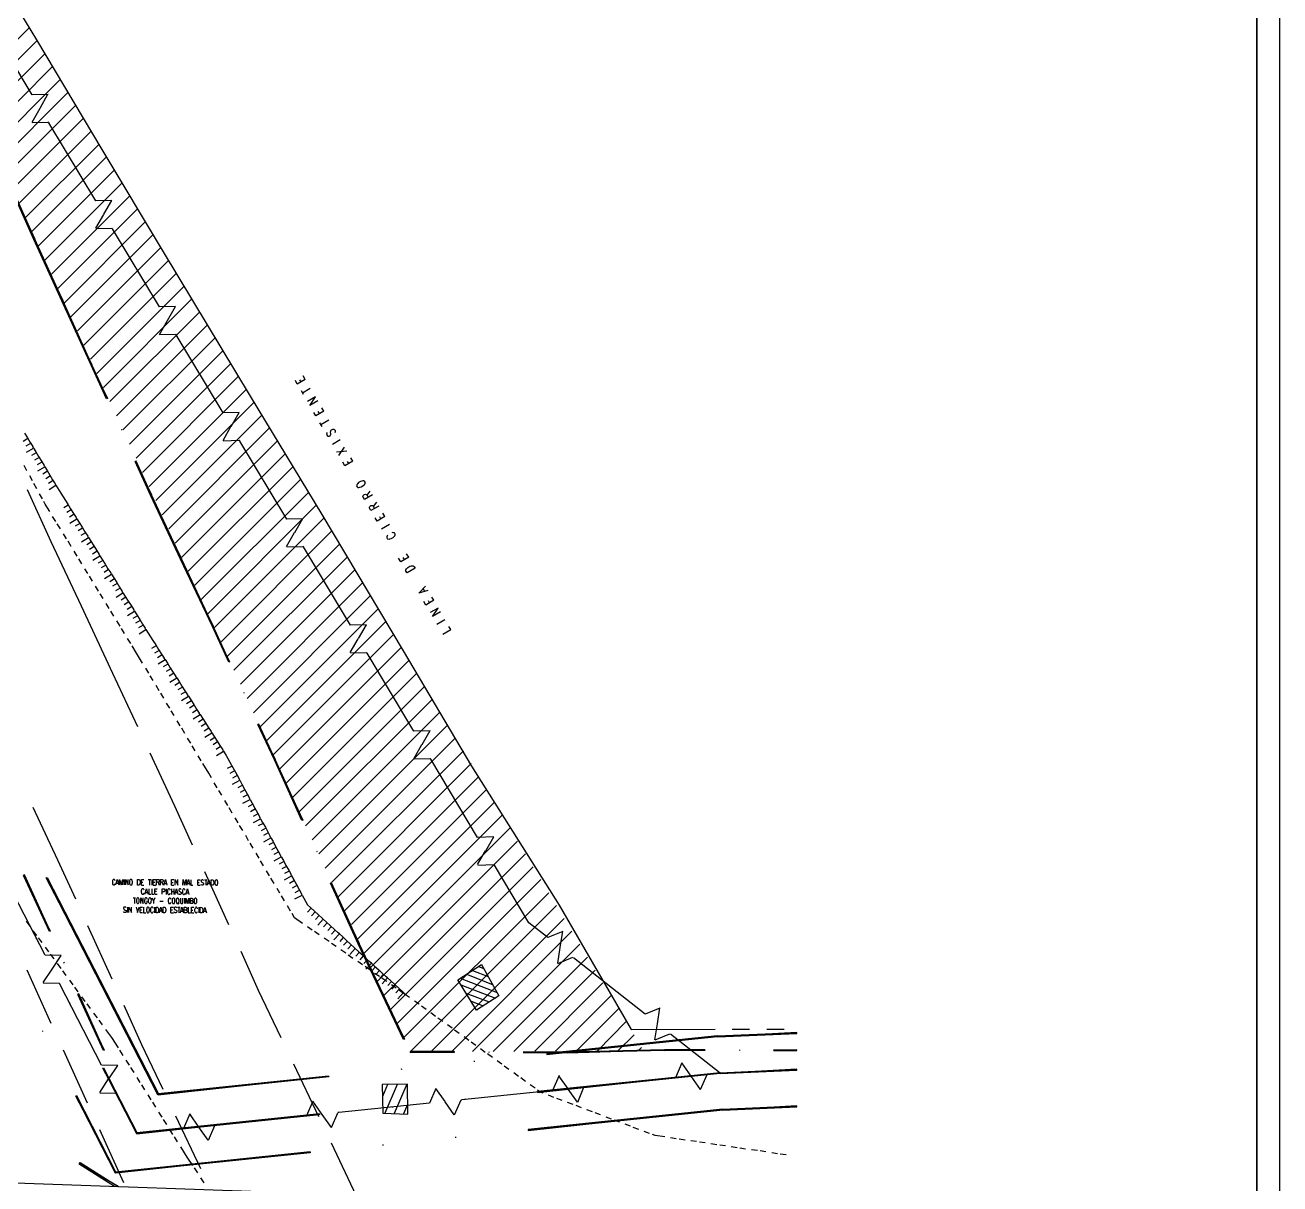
# Model space of a CAD drawing. Header units: metres. Extents: x 1 to 213, y 1 to 147.
# Drawn here: x 140.4 to 208.6, y 35.2 to 98.2 of the extents above; entities that cross this region are included whole.
import ezdxf

# ---------------------------------------------------------------- set-up
doc = ezdxf.new("R2010")
doc.units = ezdxf.units.M
doc.layers.add('00-BASE-ARQUITECTURA', color=8, linetype='Continuous')

msp = doc.modelspace()

# ---------------------------------------------------------------- linework, layer by layer
at = {"layer": '00-BASE-ARQUITECTURA'}
for points in [[(1.266, 146.833), (1.266, 1.238), (208.615, 1.238), (208.615, 146.833)], [(207.366, 145.584), (2.515, 145.584), (2.515, 2.487), (207.366, 2.487)], [(207.366, 145.584), (207.366, 2.487), (2.515, 2.487), (2.515, 145.584)], [(164.969, 44.63), (163.943, 46.281), (165.223, 47.106), (166.176, 45.413)], [(159.826, 40.587), (159.879, 39.031), (161.223, 38.978), (161.202, 40.608)]]:
    msp.add_lwpolyline(points, close=True, dxfattribs=at)
for points in [[(139.823, 99.377), (141.051, 97.356), (144.607, 91.387), (147.93, 85.831), (152.661, 77.989), (156.556, 71.564), (160.979, 64.156), (164.694, 57.88), (169.446, 50.334), (173.362, 43.582), (177.923, 43.593)], [(141.686, 94.382), (140.808, 94.361), (138.257, 98.605)], [(137.241, 94.594), (140.649, 98.002)], [(137.601, 93.821), (141.072, 97.293)], [(137.95, 93.049), (141.496, 96.594)], [(138.31, 92.287), (141.919, 95.896)], [(138.659, 91.514), (142.342, 95.197)], [(139.019, 90.752), (142.755, 94.488)], [(141.252, 93.631), (141.675, 94.393)], [(139.368, 89.979), (143.178, 93.789)], [(140.808, 92.869), (141.242, 93.631)], [(139.728, 89.217), (143.602, 93.091)], [(140.818, 92.858), (141.686, 92.879)], [(141.718, 92.848), (141.697, 92.89)], [(145.147, 88.625), (144.268, 88.604), (141.718, 92.848)], [(140.077, 88.445), (144.025, 92.392)], [(140.437, 87.672), (144.448, 91.683)], [(140.786, 86.91), (144.861, 90.985)], [(141.146, 86.138), (145.284, 90.286)], [(139.442, 89.948), (139.389, 89.927), (140.956, 86.519), (139.442, 89.948)], [(139.389, 89.927), (140.956, 86.519), (140.913, 86.498), (139.389, 89.927)], [(141.496, 85.376), (145.708, 89.588)], [(141.855, 84.603), (146.131, 88.879)], [(142.205, 83.841), (146.554, 88.18)], [(144.702, 87.873), (145.136, 88.625)], [(142.564, 83.069), (146.967, 87.482)], [(144.268, 87.111), (144.702, 87.863)], [(142.914, 82.296), (147.39, 86.783)], [(144.279, 87.101), (145.147, 87.122)], [(145.179, 87.08), (145.157, 87.122)], [(148.608, 82.857), (147.729, 82.836), (145.179, 87.08)], [(140.956, 86.519), (140.913, 86.498), (142.48, 83.185), (140.956, 86.519)], [(140.913, 86.498), (142.48, 83.185), (142.437, 83.164), (140.913, 86.498)], [(143.274, 81.534), (147.814, 86.074)], [(143.623, 80.761), (148.237, 85.376)], [(143.983, 79.999), (148.66, 84.677)], [(144.332, 79.227), (149.084, 83.968)], [(142.48, 83.185), (142.437, 83.164), (144.067, 79.692), (142.48, 83.185)], [(144.692, 78.465), (149.497, 83.27)], [(142.437, 83.164), (144.067, 79.692), (144.025, 79.671), (142.437, 83.164)], [(145.041, 77.692), (149.92, 82.571)], [(147.729, 81.343), (148.163, 82.105), (148.597, 82.867)], [(145.401, 76.92), (150.343, 81.873)], [(145.75, 76.158), (150.767, 81.164)], [(147.74, 81.333), (148.608, 81.354)], [(148.639, 81.322), (148.618, 81.365)], [(151.624, 76.348), (152.058, 77.1), (151.19, 77.078), (148.639, 81.322)], [(146.11, 75.385), (151.19, 80.465)], [(144.067, 79.692), (144.025, 79.671), (144.903, 77.862), (144.067, 79.692)], [(144.025, 79.671), (144.903, 77.862), (144.861, 77.84), (144.025, 79.671)], [(146.459, 74.623), (151.603, 79.767)], [(146.819, 73.85), (152.026, 79.068)], [(155.656, 78.899), (155.222, 78.645), (155.116, 78.835)], [(155.434, 78.761), (155.36, 78.878)], [(155.497, 78.168), (155.931, 78.422)], [(155.656, 78.899), (155.55, 79.089)], [(147.168, 73.088), (152.449, 78.359)], [(155.561, 78.073), (155.444, 78.274)], [(156.333, 77.745), (155.899, 77.491), (156.206, 77.946), (155.783, 77.692)], [(147.528, 72.316), (152.873, 77.66)], [(156.661, 77.174), (156.228, 76.92), (156.122, 77.11)], [(156.439, 77.036), (156.365, 77.152)], [(156.661, 77.174), (156.556, 77.354)], [(147.877, 71.543), (153.296, 76.962)], [(156.566, 76.338), (156.45, 76.539)], [(156.503, 76.443), (156.937, 76.697)], [(140.405, 75.978), (140.554, 75.724)], [(140.554, 75.724), (140.712, 75.47)], [(145.687, 76.158), (145.644, 76.136)], [(148.237, 70.781), (153.709, 76.263)], [(151.19, 75.586), (151.613, 76.338)], [(156.841, 76.02), (156.81, 75.967), (156.82, 75.904), (156.852, 75.851), (156.894, 75.819), (156.958, 75.819), (157, 75.84), (157.032, 75.882), (157.042, 75.904), (157.042, 75.946), (157.032, 76.052), (157.042, 76.094), (157.053, 76.126), (157.085, 76.158), (157.148, 76.2), (157.201, 76.189), (157.254, 76.158), (157.286, 76.105), (157.286, 76.052), (157.265, 75.999)], [(140.585, 75.681), (140.331, 75.523)], [(140.734, 75.427), (140.48, 75.269)], [(140.511, 74.941), (140.892, 75.173), (140.85, 75.247)], [(140.712, 75.47), (140.85, 75.247)], [(140.892, 75.173), (141.009, 74.972)], [(148.586, 70.009), (154.132, 75.554)], [(151.19, 75.565), (152.068, 75.597)], [(152.1, 75.554), (152.079, 75.597)], [(155.518, 71.332), (154.651, 71.31), (152.1, 75.554)], [(157.127, 75.374), (157.561, 75.628)], [(157.36, 74.972), (157.91, 75.025)], [(157.476, 74.771), (157.794, 75.226)], [(141.04, 74.919), (140.786, 74.771)], [(141.199, 74.665), (140.945, 74.517)], [(141.009, 74.972), (141.167, 74.718)], [(141.347, 74.411), (141.093, 74.263)], [(141.167, 74.718), (141.316, 74.464)], [(141.316, 74.464), (141.464, 74.231)], [(146.459, 74.454), (146.417, 74.433), (147.295, 72.623), (146.459, 74.454)], [(146.417, 74.433), (147.295, 72.623), (147.253, 72.602), (146.417, 74.433)], [(148.946, 69.247), (154.555, 74.856)], [(158.238, 74.464), (157.804, 74.21), (157.699, 74.401)], [(158.016, 74.327), (157.942, 74.443)], [(158.238, 74.464), (158.133, 74.644)], [(140.522, 73.935), (140.374, 74.221)], [(140.829, 73.385), (140.681, 73.66)], [(141.125, 73.935), (141.506, 74.157), (141.464, 74.231)], [(141.654, 73.914), (141.4, 73.755)], [(141.506, 74.157), (141.623, 73.956)], [(141.813, 73.66), (141.559, 73.501)], [(141.623, 73.956), (141.781, 73.702)], [(141.781, 73.702), (141.929, 73.448)], [(149.295, 68.474), (154.979, 74.157)], [(141.062, 72.961), (140.903, 73.247)], [(141.961, 73.406), (141.707, 73.247)], [(141.739, 72.919), (142.109, 73.152), (142.067, 73.226)], [(141.929, 73.448), (142.067, 73.226)], [(142.109, 73.152), (142.374, 72.718), (142.755, 72.125)], [(149.655, 67.712), (155.402, 73.459)], [(158.471, 73.057), (158.514, 73.036), (158.566, 73.036), (158.619, 73.046), (158.693, 73.067), (158.789, 73.12), (158.852, 73.173), (158.884, 73.215), (158.905, 73.268), (158.905, 73.311), (158.873, 73.364), (158.842, 73.385), (158.778, 73.385), (158.725, 73.374), (158.662, 73.353), (158.556, 73.3), (158.503, 73.247), (158.471, 73.205), (158.45, 73.152), (158.439, 73.11), (158.471, 73.057)], [(140.543, 72.919), (141.824, 70.093), (143.475, 66.59), (145.189, 62.939), (146.533, 60.05)], [(141.369, 72.411), (141.21, 72.686)], [(147.295, 72.623), (147.253, 72.602)], [(147.295, 72.623), (147.253, 72.602), (148.925, 69.151), (147.295, 72.623)], [(147.253, 72.602), (148.925, 69.151), (148.883, 69.13), (147.253, 72.602)], [(150.005, 66.94), (155.825, 72.75)], [(159.307, 72.633), (158.873, 72.379), (158.799, 72.506), (158.789, 72.559), (158.799, 72.591), (158.831, 72.633), (158.873, 72.655), (158.926, 72.665), (158.958, 72.655), (159, 72.623), (159.074, 72.496)], [(159.022, 72.602), (159.18, 72.834)], [(141.771, 71.723), (141.527, 72.115), (141.443, 72.274)], [(142.776, 72.072), (142.533, 71.914)], [(142.935, 71.818), (142.691, 71.67)], [(142.755, 72.125), (142.903, 71.871)], [(142.903, 71.871), (143.062, 71.617)], [(143.062, 71.617), (143.21, 71.395)], [(150.364, 66.167), (156.238, 72.051)], [(159.657, 72.02), (159.223, 71.776), (159.149, 71.903), (159.138, 71.956), (159.159, 71.988), (159.191, 72.02), (159.223, 72.051), (159.276, 72.051), (159.307, 72.051), (159.35, 72.02), (159.424, 71.893)], [(159.371, 71.998), (159.54, 72.231)], [(159.985, 71.448), (159.879, 71.639)], [(142.099, 71.183), (141.929, 71.448)], [(142.353, 70.781), (142.183, 71.046)], [(143.094, 71.575), (142.84, 71.416)], [(142.871, 71.088), (143.252, 71.321), (143.21, 71.395)], [(143.411, 71.067), (143.157, 70.919)], [(143.252, 71.321), (143.379, 71.12)], [(143.379, 71.12), (143.528, 70.866)], [(150.714, 65.405), (156.661, 71.353)], [(155.085, 70.58), (155.518, 71.342)], [(159.985, 71.448), (159.561, 71.194), (159.445, 71.385)], [(159.762, 71.321), (159.699, 71.427)], [(159.805, 70.781), (160.228, 71.035)], [(142.681, 70.231), (142.512, 70.506)], [(143.559, 70.824), (143.316, 70.665)], [(143.718, 70.57), (143.464, 70.411)], [(143.496, 70.083), (143.877, 70.316), (143.834, 70.39)], [(143.528, 70.866), (143.686, 70.612)], [(143.686, 70.612), (143.834, 70.39)], [(143.877, 70.316), (144.004, 70.115)], [(151.073, 64.632), (157.085, 70.654)], [(154.64, 69.818), (155.074, 70.58)], [(160.133, 70.432), (160.101, 70.4), (160.08, 70.347), (160.08, 70.305), (160.112, 70.242), (160.143, 70.231), (160.207, 70.22), (160.249, 70.231), (160.323, 70.252), (160.429, 70.316), (160.482, 70.369), (160.514, 70.4), (160.535, 70.453), (160.546, 70.496), (160.503, 70.559), (160.471, 70.57), (160.408, 70.58), (160.366, 70.57)], [(142.935, 69.829), (142.766, 70.104)], [(143.263, 69.289), (143.094, 69.564)], [(144.036, 70.072), (143.782, 69.913)], [(144.184, 69.818), (143.94, 69.659)], [(144.004, 70.115), (144.163, 69.861)], [(144.342, 69.564), (144.099, 69.405)], [(144.163, 69.861), (144.311, 69.617)], [(144.311, 69.617), (144.459, 69.384)], [(151.423, 63.87), (157.508, 69.945)], [(154.651, 69.808), (155.529, 69.829)], [(155.561, 69.797), (155.529, 69.839)], [(158.545, 64.823), (158.979, 65.574), (158.111, 65.543), (155.561, 69.797)], [(143.506, 68.887), (143.348, 69.151)], [(144.12, 69.077), (144.501, 69.321), (144.459, 69.384)], [(144.66, 69.067), (144.406, 68.908)], [(144.501, 69.321), (144.628, 69.109)], [(144.628, 69.109), (144.787, 68.866)], [(144.787, 68.866), (144.935, 68.612)], [(148.925, 69.151), (148.883, 69.13), (150.65, 65.49), (148.925, 69.151)], [(148.883, 69.13), (150.65, 65.49), (150.608, 65.468), (148.883, 69.13)], [(151.783, 63.098), (157.931, 69.247)], [(161.276, 69.247), (160.842, 68.993), (160.725, 69.183)], [(161.043, 69.109), (160.979, 69.226)], [(161.276, 69.247), (161.159, 69.427)], [(143.845, 68.347), (143.676, 68.612)], [(144.088, 67.934), (143.93, 68.21)], [(144.819, 68.813), (144.565, 68.654)], [(144.967, 68.569), (144.723, 68.411)], [(144.755, 68.083), (145.126, 68.315), (145.083, 68.389)], [(144.935, 68.612), (145.083, 68.389)], [(145.126, 68.315), (145.253, 68.114)], [(152.132, 62.336), (158.344, 68.548)], [(161.625, 68.643), (161.191, 68.389), (161.128, 68.485), (161.128, 68.548), (161.149, 68.601), (161.181, 68.633), (161.233, 68.686), (161.339, 68.749), (161.413, 68.77), (161.456, 68.77), (161.519, 68.77), (161.562, 68.739), (161.625, 68.643)], [(144.427, 67.395), (144.258, 67.67)], [(145.284, 68.061), (145.03, 67.903)], [(145.443, 67.818), (145.189, 67.659)], [(145.253, 68.114), (145.411, 67.86)], [(145.591, 67.564), (145.348, 67.405)], [(145.411, 67.86), (145.57, 67.606)], [(145.57, 67.606), (145.708, 67.384)], [(152.492, 61.563), (158.768, 67.85)], [(162.324, 67.426), (161.826, 67.289), (162.197, 67.659)], [(162.154, 67.384), (162.07, 67.532)], [(144.671, 66.992), (144.512, 67.257)], [(145.38, 67.077), (145.75, 67.31), (145.708, 67.384)], [(145.909, 67.067), (145.655, 66.908)], [(145.75, 67.31), (145.877, 67.109)], [(145.877, 67.109), (146.036, 66.855)], [(146.036, 66.855), (146.195, 66.611)], [(152.841, 60.791), (159.191, 67.141)], [(162.641, 66.897), (162.207, 66.643), (162.091, 66.834)], [(162.408, 66.76), (162.345, 66.876)], [(162.641, 66.897), (162.525, 67.077)], [(145.009, 66.453), (144.84, 66.717)], [(145.253, 66.04), (145.094, 66.315)], [(146.068, 66.813), (145.814, 66.654)], [(146.226, 66.559), (145.972, 66.4)], [(146.004, 66.072), (146.374, 66.305), (146.332, 66.379)], [(146.195, 66.611), (146.332, 66.379)], [(146.374, 66.305), (146.501, 66.103)], [(153.201, 60.029), (159.614, 66.442)], [(163.001, 66.273), (162.567, 66.019), (162.874, 66.474), (162.451, 66.23)], [(145.591, 65.5), (145.422, 65.775)], [(146.533, 66.061), (146.279, 65.902)], [(146.692, 65.807), (146.438, 65.648)], [(146.501, 66.103), (146.66, 65.86)], [(146.851, 65.553), (146.597, 65.405)], [(146.66, 65.86), (146.819, 65.606)], [(146.819, 65.606), (146.957, 65.384)], [(150.65, 65.49), (150.608, 65.468), (151.539, 63.563), (150.65, 65.49)], [(150.608, 65.468), (151.539, 63.563), (151.497, 63.542), (150.608, 65.468)], [(153.55, 59.256), (160.038, 65.744)], [(162.81, 65.606), (163.244, 65.86)], [(163.128, 65.056), (163.562, 65.31), (163.456, 65.479)], [(145.835, 65.098), (145.676, 65.363)], [(146.173, 64.558), (146.004, 64.823)], [(146.628, 65.077), (146.999, 65.31), (146.957, 65.384)], [(146.999, 65.31), (147.38, 64.706), (147.528, 64.474)], [(153.91, 58.494), (160.45, 65.035)], [(158.101, 64.061), (158.535, 64.812)], [(146.819, 63.489), (146.491, 64.029), (146.258, 64.421)], [(147.56, 64.431), (147.306, 64.273)], [(147.719, 64.177), (147.465, 64.019)], [(147.528, 64.474), (147.687, 64.23)], [(147.687, 64.23), (147.846, 63.976)], [(154.259, 57.721), (160.874, 64.336)], [(147.877, 63.934), (147.623, 63.775)], [(147.655, 63.447), (148.036, 63.68), (147.983, 63.754)], [(147.846, 63.976), (147.983, 63.754)], [(148.195, 63.436), (147.941, 63.278)], [(148.036, 63.68), (148.163, 63.479)], [(148.163, 63.479), (148.322, 63.235)], [(154.619, 56.959), (161.297, 63.638)], [(158.111, 64.04), (158.99, 64.071), (159.022, 64.029)], [(162.44, 59.806), (161.562, 59.785), (159.022, 64.029)], [(147.147, 62.939), (146.988, 63.214)], [(147.39, 62.537), (147.232, 62.801)], [(148.354, 63.182), (148.1, 63.024)], [(148.512, 62.939), (148.258, 62.78)], [(148.301, 62.442), (148.671, 62.685), (148.618, 62.759)], [(148.322, 63.235), (148.481, 62.981)], [(148.481, 62.981), (148.618, 62.759)], [(154.968, 56.187), (161.72, 62.939)], [(147.719, 61.987), (147.56, 62.262)], [(148.83, 62.431), (148.576, 62.272)], [(148.671, 62.685), (148.798, 62.484)], [(148.989, 62.188), (148.735, 62.029)], [(148.798, 62.484), (148.957, 62.23)], [(148.957, 62.23), (149.116, 61.987)], [(155.328, 55.414), (162.144, 62.23)], [(147.962, 61.584), (147.803, 61.849)], [(149.147, 61.934), (148.893, 61.775)], [(148.936, 61.447), (149.306, 61.69), (149.264, 61.764)], [(149.116, 61.987), (149.264, 61.764)], [(149.465, 61.436), (149.211, 61.277)], [(149.306, 61.69), (149.433, 61.489)], [(149.433, 61.489), (149.592, 61.235)], [(152.333, 61.87), (152.291, 61.849)], [(155.677, 54.652), (162.567, 61.531)], [(148.29, 61.034), (148.121, 61.309)], [(148.533, 60.632), (148.375, 60.896)], [(149.624, 61.193), (149.37, 61.034)], [(149.782, 60.939), (149.528, 60.78)], [(149.571, 60.452), (149.941, 60.695), (149.899, 60.769)], [(149.592, 61.235), (149.751, 60.992)], [(149.751, 60.992), (149.899, 60.769)], [(149.941, 60.695), (150.068, 60.494)], [(156.037, 53.88), (162.98, 60.833)], [(148.862, 60.082), (148.692, 60.357)], [(150.1, 60.441), (149.846, 60.283)], [(150.259, 60.198), (150.005, 60.039)], [(150.068, 60.494), (150.227, 60.24)], [(150.227, 60.24), (150.386, 59.997)], [(153.127, 60.166), (153.084, 60.145), (154.026, 58.251), (153.127, 60.166)], [(153.084, 60.145), (154.026, 58.251), (153.984, 58.229), (153.084, 60.145)], [(156.386, 53.118), (163.403, 60.134)], [(149.105, 59.669), (148.946, 59.944)], [(149.433, 59.129), (149.264, 59.404)], [(150.417, 59.944), (150.163, 59.785)], [(150.206, 59.457), (150.576, 59.701), (150.534, 59.764)], [(150.386, 59.997), (150.534, 59.764)], [(150.735, 59.447), (150.481, 59.288)], [(150.576, 59.701), (150.703, 59.499)], [(150.703, 59.499), (150.862, 59.245)], [(156.746, 52.345), (163.826, 59.425)], [(162.006, 59.055), (162.44, 59.817)], [(149.676, 58.716), (149.518, 58.991)], [(150.894, 59.203), (150.65, 59.044)], [(151.052, 58.949), (150.809, 58.79)], [(150.841, 58.462), (151.211, 58.706), (151.169, 58.769)], [(150.862, 59.245), (151.021, 59.002)], [(151.021, 59.002), (151.169, 58.769)], [(151.211, 58.706), (151.359, 58.473), (151.645, 57.944)], [(157.095, 51.583), (164.25, 58.727)], [(161.562, 58.293), (161.995, 59.055)], [(147.211, 58.61), (148.555, 55.732), (149.518, 53.615)], [(150.005, 58.177), (149.835, 58.452)], [(150.555, 57.256), (150.407, 57.499), (150.089, 58.039)], [(154.026, 58.251), (153.984, 58.229)], [(154.026, 58.251), (153.984, 58.229), (155.518, 54.959), (154.026, 58.251)], [(153.984, 58.229), (155.518, 54.959), (155.476, 54.938), (153.984, 58.229)], [(157.455, 50.811), (164.673, 58.028)], [(161.572, 58.282), (162.451, 58.304), (162.472, 58.272)], [(165.467, 53.287), (165.901, 54.049), (165.022, 54.017), (162.472, 58.272)], [(151.677, 57.891), (151.412, 57.753)], [(151.814, 57.637), (151.56, 57.489)], [(151.645, 57.944), (151.793, 57.679)], [(151.952, 57.372), (151.698, 57.235)], [(151.793, 57.679), (151.931, 57.425)], [(151.931, 57.425), (152.058, 57.192)], [(157.804, 50.038), (165.086, 57.33)], [(150.872, 56.705), (150.714, 56.981)], [(151.708, 56.907), (152.1, 57.118), (152.058, 57.192)], [(152.238, 56.854), (151.984, 56.716)], [(152.1, 57.118), (152.216, 56.907)], [(152.375, 56.6), (152.121, 56.451)], [(152.216, 56.907), (152.354, 56.642)], [(152.354, 56.642), (152.492, 56.388)], [(158.164, 49.276), (165.509, 56.621)], [(151.116, 56.303), (150.957, 56.568)], [(151.444, 55.753), (151.285, 56.028)], [(152.523, 56.335), (152.259, 56.197)], [(152.269, 55.869), (152.661, 56.081), (152.619, 56.155)], [(152.492, 56.388), (152.619, 56.155)], [(152.661, 56.081), (152.777, 55.869)], [(158.514, 48.503), (165.932, 55.922)], [(140.861, 55.658), (142.194, 52.8), (143.168, 50.673)], [(151.687, 55.34), (151.529, 55.615)], [(152.799, 55.816), (152.545, 55.679)], [(152.947, 55.562), (152.682, 55.414)], [(152.777, 55.869), (152.915, 55.605)], [(153.084, 55.298), (152.83, 55.16)], [(152.915, 55.605), (153.063, 55.351)], [(153.063, 55.351), (153.19, 55.107)], [(152.015, 54.8), (151.846, 55.076)], [(152.259, 54.388), (152.089, 54.663)], [(152.841, 54.822), (153.222, 55.033), (153.19, 55.107)], [(153.37, 54.779), (153.105, 54.642)], [(153.222, 55.033), (153.338, 54.832)], [(153.338, 54.832), (153.486, 54.568)], [(153.486, 54.568), (153.624, 54.314)], [(158.873, 47.741), (166.356, 55.224)], [(152.576, 53.837), (152.418, 54.113)], [(153.508, 54.515), (153.254, 54.377)], [(153.645, 54.261), (153.391, 54.123)], [(153.402, 53.784), (153.793, 53.996), (153.751, 54.07)], [(153.624, 54.314), (153.751, 54.07)], [(153.793, 53.996), (153.91, 53.795)], [(159.223, 46.969), (166.779, 54.525)], [(152.82, 53.435), (152.661, 53.71)], [(153.931, 53.742), (153.677, 53.605)], [(154.069, 53.478), (153.815, 53.34)], [(153.91, 53.795), (154.047, 53.53)], [(154.217, 53.224), (153.952, 53.086)], [(154.047, 53.53), (154.185, 53.276)], [(154.185, 53.276), (154.312, 53.033)], [(156.302, 53.255), (156.259, 53.234)], [(159.582, 46.207), (167.192, 53.816)], [(165.022, 52.536), (165.456, 53.287)], [(153.148, 52.885), (152.989, 53.16)], [(153.391, 52.472), (153.232, 52.747)], [(153.963, 52.747), (154.354, 52.959), (154.312, 53.033)], [(154.492, 52.705), (154.238, 52.567)], [(154.354, 52.959), (154.471, 52.758)], [(154.471, 52.758), (154.608, 52.493)], [(159.932, 45.434), (167.615, 53.118)], [(165.033, 52.514), (165.901, 52.546)], [(165.932, 52.504), (165.911, 52.546)], [(169.51, 48.048), (169.647, 48.906), (168.843, 48.577), (167.806, 49.382), (165.932, 52.504)], [(141.411, 46.133), (141.898, 46.863), (142.385, 47.593), (141.517, 47.625), (139.241, 52.028)], [(140.405, 51.975), (140.353, 51.954), (141.792, 48.916), (140.405, 51.975)], [(140.353, 51.954), (141.792, 48.916), (141.75, 48.895), (140.353, 51.954)], [(147.676, 40.079), (141.58, 51.816), (141.623, 51.837), (147.676, 40.079)], [(150.174, 52.165), (151.486, 49.276)], [(153.719, 51.932), (153.55, 52.208)], [(154.64, 52.44), (154.375, 52.303)], [(154.778, 52.186), (154.524, 52.049)], [(154.534, 51.71), (154.915, 51.922), (154.883, 51.996)], [(154.608, 52.493), (154.756, 52.239)], [(154.756, 52.239), (154.883, 51.996)], [(154.915, 51.922), (155.032, 51.71)], [(160.292, 44.662), (168.039, 52.419)], [(147.634, 40.047), (147.676, 40.079), (141.58, 51.816), (147.634, 40.047)], [(145.327, 51.657), (145.316, 51.689), (145.295, 51.721), (145.274, 51.731), (145.231, 51.731), (145.21, 51.721), (145.2, 51.689), (145.189, 51.668), (145.179, 51.615), (145.179, 51.551), (145.189, 51.509), (145.189, 51.477), (145.21, 51.446), (145.231, 51.435), (145.274, 51.435), (145.295, 51.446), (145.316, 51.477), (145.327, 51.509)], [(145.358, 51.435), (145.443, 51.731), (145.528, 51.435)], [(145.39, 51.53), (145.496, 51.53)], [(145.57, 51.435), (145.57, 51.731), (145.655, 51.435), (145.739, 51.731), (145.729, 51.435)], [(145.814, 51.731), (145.814, 51.435)], [(145.898, 51.435), (145.898, 51.731), (146.036, 51.435), (146.036, 51.731)], [(146.163, 51.731), (146.142, 51.721), (146.12, 51.689), (146.11, 51.657), (146.099, 51.615), (146.099, 51.541), (146.11, 51.498), (146.12, 51.477), (146.142, 51.446), (146.163, 51.435), (146.205, 51.435), (146.226, 51.446), (146.247, 51.477), (146.258, 51.498), (146.269, 51.541), (146.269, 51.615), (146.258, 51.657), (146.247, 51.689), (146.226, 51.71), (146.205, 51.731), (146.163, 51.731)], [(146.544, 51.424), (146.544, 51.731), (146.618, 51.731), (146.65, 51.71), (146.66, 51.689), (146.671, 51.657), (146.681, 51.615), (146.681, 51.541), (146.671, 51.498), (146.66, 51.467), (146.639, 51.446), (146.618, 51.424), (146.544, 51.424)], [(146.893, 51.16), (146.882, 51.181), (146.872, 51.213), (146.851, 51.223), (146.808, 51.223), (146.787, 51.213), (146.766, 51.181), (146.755, 51.16), (146.745, 51.117), (146.745, 51.043), (146.755, 51.001), (146.766, 50.969), (146.787, 50.938), (146.808, 50.927), (146.851, 50.927), (146.861, 50.938), (146.882, 50.969), (146.893, 51.001)], [(146.755, 51.424), (146.755, 51.731), (146.882, 51.731)], [(146.755, 51.583), (146.83, 51.583)], [(146.755, 51.424), (146.882, 51.424)], [(146.935, 50.927), (147.02, 51.223), (147.094, 50.927)], [(147.126, 51.721), (147.263, 51.721)], [(147.147, 51.223), (147.147, 50.927), (147.263, 50.927)], [(147.2, 51.721), (147.189, 51.424)], [(147.316, 51.721), (147.316, 51.424)], [(147.316, 51.223), (147.316, 50.927), (147.433, 50.927)], [(147.39, 51.424), (147.39, 51.721), (147.528, 51.721)], [(147.39, 51.583), (147.475, 51.583)], [(147.39, 51.424), (147.528, 51.424)], [(147.486, 50.927), (147.486, 51.223), (147.613, 51.223)], [(147.581, 51.424), (147.581, 51.721), (147.676, 51.721), (147.708, 51.71), (147.719, 51.7), (147.729, 51.668), (147.729, 51.636), (147.719, 51.604), (147.708, 51.594), (147.676, 51.583), (147.581, 51.583)], [(147.655, 51.583), (147.719, 51.424)], [(147.793, 51.424), (147.793, 51.721), (147.888, 51.721), (147.92, 51.71), (147.93, 51.689), (147.93, 51.668), (147.93, 51.636), (147.92, 51.604), (147.92, 51.594), (147.888, 51.583), (147.793, 51.583)], [(147.867, 51.583), (147.93, 51.424)], [(147.888, 50.927), (147.888, 51.223), (147.983, 51.223), (148.004, 51.202), (148.015, 51.192), (148.025, 51.16), (148.025, 51.117), (148.015, 51.096), (148.004, 51.075), (147.973, 51.065), (147.888, 51.065)], [(147.973, 51.424), (148.057, 51.721), (148.131, 51.424)], [(148.004, 51.52), (148.1, 51.52)], [(148.1, 51.223), (148.1, 50.916)], [(148.322, 51.149), (148.311, 51.181), (148.29, 51.202), (148.269, 51.223), (148.227, 51.223), (148.205, 51.202), (148.184, 51.181), (148.174, 51.149), (148.163, 51.107), (148.163, 51.033), (148.174, 50.99), (148.184, 50.959), (148.205, 50.938), (148.227, 50.916), (148.269, 50.916), (148.29, 50.938), (148.311, 50.959), (148.322, 50.99)], [(148.385, 51.223), (148.385, 50.916)], [(148.396, 51.424), (148.396, 51.721), (148.523, 51.721)], [(148.396, 51.573), (148.47, 51.573)], [(148.396, 51.424), (148.523, 51.424)], [(148.523, 51.223), (148.523, 50.916)], [(148.576, 50.916), (148.66, 51.223), (148.735, 50.916)], [(148.586, 51.414), (148.586, 51.721), (148.724, 51.414), (148.724, 51.721)], [(148.914, 51.17), (148.893, 51.202), (148.872, 51.213), (148.83, 51.213), (148.798, 51.202), (148.777, 51.17), (148.777, 51.149), (148.787, 51.117), (148.798, 51.107), (148.819, 51.086), (148.872, 51.065), (148.893, 51.043), (148.904, 51.033), (148.914, 51.001), (148.914, 50.959), (148.893, 50.927), (148.862, 50.916), (148.83, 50.916), (148.798, 50.938), (148.777, 50.959)], [(149.126, 51.149), (149.116, 51.17), (149.094, 51.202), (149.073, 51.213), (149.041, 51.213), (149.02, 51.202), (148.999, 51.17), (148.989, 51.149), (148.978, 51.107), (148.978, 51.033), (148.989, 50.99), (148.999, 50.959), (149.02, 50.927), (149.041, 50.916), (149.073, 50.916), (149.094, 50.927), (149.116, 50.959), (149.126, 50.99)], [(149.01, 51.414), (149.02, 51.721), (149.094, 51.414), (149.179, 51.721), (149.179, 51.414)], [(149.168, 50.916), (149.253, 51.213), (149.327, 50.916)], [(149.221, 51.414), (149.306, 51.721), (149.38, 51.414)], [(149.253, 51.52), (149.359, 51.52)], [(149.433, 51.71), (149.433, 51.414), (149.549, 51.414)], [(149.814, 51.414), (149.814, 51.71), (149.941, 51.71)], [(149.814, 51.573), (149.899, 51.573)], [(149.814, 51.414), (149.941, 51.414)], [(150.132, 51.668), (150.11, 51.7), (150.089, 51.71), (150.047, 51.71), (150.015, 51.7), (149.994, 51.668), (149.994, 51.636), (150.005, 51.615), (150.015, 51.594), (150.036, 51.583), (150.1, 51.551), (150.11, 51.541), (150.121, 51.53), (150.132, 51.498), (150.132, 51.456), (150.11, 51.424), (150.089, 51.414), (150.047, 51.414), (150.015, 51.424), (149.994, 51.456)], [(150.174, 51.71), (150.311, 51.71)], [(150.248, 51.71), (150.248, 51.414)], [(150.333, 51.414), (150.417, 51.71), (150.491, 51.414)], [(150.364, 51.509), (150.46, 51.509)], [(150.544, 51.414), (150.544, 51.71), (150.618, 51.71), (150.65, 51.7), (150.661, 51.668), (150.671, 51.636), (150.682, 51.594), (150.682, 51.52), (150.671, 51.477), (150.661, 51.456), (150.64, 51.424), (150.618, 51.414), (150.544, 51.414)], [(150.809, 51.71), (150.788, 51.7), (150.767, 51.668), (150.756, 51.636), (150.745, 51.594), (150.745, 51.52), (150.756, 51.477), (150.767, 51.456), (150.788, 51.424), (150.809, 51.414), (150.841, 51.414), (150.862, 51.424), (150.883, 51.456), (150.894, 51.477), (150.904, 51.52), (150.904, 51.594), (150.894, 51.636), (150.883, 51.668), (150.862, 51.7), (150.841, 51.71), (150.809, 51.71)], [(153.963, 51.52), (153.793, 51.795)], [(154.28, 50.98), (154.121, 51.244)], [(155.063, 51.668), (154.799, 51.52)], [(155.201, 51.403), (154.947, 51.266)], [(155.032, 51.71), (155.18, 51.456)], [(155.339, 51.149), (155.085, 51.001)], [(155.18, 51.456), (155.317, 51.192)], [(155.317, 51.192), (155.444, 50.959)], [(157.074, 51.551), (157.032, 51.53), (158.577, 48.26), (157.074, 51.551)], [(157.032, 51.53), (158.577, 48.26), (158.524, 48.239), (157.032, 51.53)], [(160.641, 43.9), (168.462, 51.721)], [(146.3, 50.726), (146.438, 50.726)], [(146.374, 50.726), (146.374, 50.43)], [(146.544, 50.726), (146.523, 50.715), (146.501, 50.684), (146.491, 50.652), (146.48, 50.609), (146.48, 50.546), (146.491, 50.504), (146.501, 50.472), (146.523, 50.44), (146.544, 50.43), (146.576, 50.43), (146.597, 50.44), (146.618, 50.472), (146.628, 50.504), (146.639, 50.546), (146.639, 50.609), (146.628, 50.652), (146.618, 50.684), (146.597, 50.715), (146.576, 50.726), (146.544, 50.726)], [(146.713, 50.43), (146.713, 50.726), (146.851, 50.43), (146.851, 50.726)], [(147.073, 50.652), (147.062, 50.684), (147.041, 50.715), (147.02, 50.726), (146.978, 50.726), (146.957, 50.715), (146.935, 50.684), (146.935, 50.652), (146.925, 50.609), (146.925, 50.546), (146.925, 50.493), (146.935, 50.472), (146.957, 50.44), (146.978, 50.43), (147.02, 50.43), (147.041, 50.44), (147.062, 50.472), (147.073, 50.493), (147.073, 50.535), (147.02, 50.535)], [(146.967, 51.022), (147.062, 51.022)], [(147.189, 50.726), (147.168, 50.715), (147.147, 50.684), (147.136, 50.652), (147.126, 50.609), (147.126, 50.535), (147.136, 50.493), (147.147, 50.472), (147.168, 50.44), (147.189, 50.43), (147.232, 50.43), (147.253, 50.44), (147.274, 50.472), (147.285, 50.493), (147.285, 50.535), (147.295, 50.609), (147.285, 50.652), (147.274, 50.684), (147.253, 50.715), (147.232, 50.726), (147.189, 50.726)], [(147.327, 50.726), (147.412, 50.578), (147.412, 50.43)], [(147.486, 50.726), (147.412, 50.578)], [(147.486, 51.086), (147.57, 51.086)], [(147.486, 50.927), (147.613, 50.927)], [(147.75, 50.557), (147.93, 50.546)], [(148.364, 50.652), (148.354, 50.673), (148.332, 50.705), (148.311, 50.715), (148.269, 50.715), (148.248, 50.705), (148.227, 50.673), (148.216, 50.652), (148.205, 50.609), (148.205, 50.535), (148.216, 50.493), (148.227, 50.461), (148.248, 50.43), (148.269, 50.419), (148.311, 50.419), (148.332, 50.43), (148.354, 50.461), (148.364, 50.493)], [(148.385, 51.075), (148.523, 51.075)], [(148.481, 50.715), (148.459, 50.705), (148.438, 50.673), (148.428, 50.652), (148.417, 50.609), (148.417, 50.535), (148.428, 50.493), (148.438, 50.461), (148.459, 50.43), (148.481, 50.419), (148.523, 50.419), (148.544, 50.43), (148.555, 50.461), (148.565, 50.493), (148.576, 50.535), (148.576, 50.609), (148.565, 50.652), (148.565, 50.673), (148.544, 50.705), (148.523, 50.715), (148.481, 50.715)], [(148.608, 51.022), (148.703, 51.022)], [(148.703, 50.715), (148.682, 50.705), (148.66, 50.673), (148.65, 50.652), (148.639, 50.609), (148.639, 50.535), (148.65, 50.493), (148.66, 50.461), (148.682, 50.43), (148.703, 50.419), (148.735, 50.419), (148.756, 50.43), (148.777, 50.461), (148.787, 50.493), (148.798, 50.535), (148.798, 50.599), (148.787, 50.652), (148.777, 50.673), (148.756, 50.705), (148.745, 50.715), (148.703, 50.715)], [(148.735, 50.472), (148.787, 50.387)], [(148.872, 50.715), (148.872, 50.504), (148.883, 50.461), (148.904, 50.43), (148.925, 50.419), (148.946, 50.419), (148.978, 50.43), (148.999, 50.461), (149.01, 50.504), (149.01, 50.715)], [(149.094, 50.715), (149.094, 50.419)], [(149.168, 50.419), (149.168, 50.715), (149.253, 50.419), (149.327, 50.715), (149.327, 50.419)], [(149.2, 51.012), (149.295, 51.012)], [(149.497, 50.567), (149.528, 50.557), (149.539, 50.546), (149.549, 50.514), (149.549, 50.472), (149.539, 50.44), (149.528, 50.43), (149.497, 50.419), (149.412, 50.419), (149.412, 50.715), (149.497, 50.715), (149.528, 50.705), (149.539, 50.684), (149.549, 50.662), (149.549, 50.631), (149.539, 50.599), (149.528, 50.588), (149.497, 50.567), (149.412, 50.578)], [(149.666, 50.715), (149.655, 50.705), (149.634, 50.673), (149.624, 50.641), (149.613, 50.599), (149.613, 50.525), (149.624, 50.482), (149.634, 50.461), (149.645, 50.43), (149.666, 50.419), (149.708, 50.419), (149.729, 50.43), (149.751, 50.461), (149.761, 50.482), (149.772, 50.525), (149.772, 50.599), (149.761, 50.641), (149.751, 50.673), (149.729, 50.705), (149.708, 50.715), (149.666, 50.715)], [(154.524, 50.567), (154.365, 50.842)], [(155.095, 50.673), (155.487, 50.885), (155.444, 50.959)], [(155.487, 50.885), (155.772, 50.355), (155.942, 50.207)], [(161.001, 43.127), (168.885, 51.012)], [(145.919, 50.186), (145.898, 50.218), (145.866, 50.228), (145.824, 50.228), (145.803, 50.218), (145.782, 50.186), (145.782, 50.165), (145.792, 50.133), (145.803, 50.112), (145.814, 50.101), (145.877, 50.07), (145.898, 50.059), (145.909, 50.049), (145.919, 50.017), (145.919, 49.974), (145.898, 49.943), (145.866, 49.932), (145.824, 49.932), (145.792, 49.943), (145.782, 49.974)], [(145.993, 50.228), (145.983, 49.932)], [(146.068, 49.932), (146.068, 50.228), (146.205, 49.932), (146.205, 50.228)], [(146.47, 50.228), (146.544, 49.932), (146.628, 50.228)], [(146.681, 49.932), (146.681, 50.228), (146.808, 50.228)], [(146.681, 50.08), (146.755, 50.08)], [(146.681, 49.932), (146.808, 49.932)], [(146.872, 50.228), (146.872, 49.922), (146.988, 49.922)], [(147.084, 50.228), (147.073, 50.207), (147.052, 50.186), (147.041, 50.154), (147.031, 50.112), (147.031, 50.038), (147.041, 49.996), (147.052, 49.964), (147.062, 49.943), (147.084, 49.922), (147.126, 49.922), (147.147, 49.943), (147.168, 49.964), (147.179, 49.996), (147.189, 50.038), (147.189, 50.112), (147.179, 50.154), (147.168, 50.186), (147.147, 50.207), (147.126, 50.228), (147.084, 50.228)], [(147.401, 50.154), (147.39, 50.186), (147.369, 50.207), (147.348, 50.228), (147.306, 50.228), (147.285, 50.207), (147.263, 50.186), (147.253, 50.154), (147.253, 50.112), (147.242, 50.038), (147.253, 49.996), (147.263, 49.964), (147.285, 49.943), (147.306, 49.922), (147.348, 49.922), (147.369, 49.943), (147.39, 49.964), (147.401, 49.996)], [(147.465, 50.228), (147.465, 49.922)], [(147.549, 49.922), (147.549, 50.228), (147.623, 50.228), (147.644, 50.207), (147.666, 50.176), (147.676, 50.154), (147.687, 50.112), (147.687, 50.038), (147.676, 49.996), (147.666, 49.964), (147.644, 49.943), (147.613, 49.922), (147.549, 49.922)], [(147.729, 49.922), (147.803, 50.218), (147.888, 49.922)], [(147.761, 50.027), (147.856, 50.027)], [(147.941, 49.922), (147.941, 50.218), (148.004, 50.218), (148.036, 50.207), (148.057, 50.176), (148.068, 50.154), (148.078, 50.112), (148.078, 50.038), (148.068, 49.996), (148.057, 49.964), (148.036, 49.932), (148.004, 49.922), (147.941, 49.922)], [(148.354, 49.922), (148.354, 50.218), (148.491, 50.218)], [(148.354, 50.08), (148.438, 50.08)], [(148.354, 49.922), (148.491, 49.922)], [(148.682, 50.176), (148.66, 50.207), (148.629, 50.218), (148.586, 50.218), (148.555, 50.207), (148.533, 50.176), (148.533, 50.144), (148.544, 50.123), (148.555, 50.101), (148.576, 50.091), (148.639, 50.059), (148.66, 50.049), (148.671, 50.038), (148.682, 50.006), (148.682, 49.964), (148.66, 49.932), (148.629, 49.922), (148.586, 49.922), (148.555, 49.932), (148.533, 49.964)], [(148.713, 50.218), (148.862, 50.218)], [(148.787, 50.218), (148.787, 49.922)], [(148.872, 49.922), (148.957, 50.218), (149.041, 49.922)], [(148.904, 50.017), (149.01, 50.017)], [(149.179, 50.07), (149.211, 50.059), (149.221, 50.049), (149.232, 50.017), (149.232, 49.974), (149.221, 49.943), (149.211, 49.932), (149.179, 49.922), (149.084, 49.922), (149.084, 50.218), (149.179, 50.218), (149.211, 50.197), (149.221, 50.186), (149.232, 50.154), (149.232, 50.133), (149.221, 50.101), (149.211, 50.091), (149.179, 50.07), (149.084, 50.07)], [(149.295, 50.218), (149.295, 49.911), (149.422, 49.911)], [(149.465, 49.911), (149.465, 50.218), (149.602, 50.218)], [(149.465, 50.07), (149.549, 50.07)], [(149.465, 49.911), (149.602, 49.911)], [(149.803, 50.144), (149.793, 50.176), (149.772, 50.197), (149.751, 50.218), (149.708, 50.218), (149.687, 50.197), (149.666, 50.176), (149.655, 50.144), (149.645, 50.101), (149.645, 50.027), (149.655, 49.985), (149.666, 49.953), (149.687, 49.932), (149.708, 49.911), (149.751, 49.911), (149.772, 49.932), (149.782, 49.953), (149.793, 49.985)], [(149.867, 50.218), (149.867, 49.911)], [(149.952, 49.911), (149.952, 50.218), (150.015, 50.207), (150.047, 50.197), (150.068, 50.165), (150.079, 50.144), (150.089, 50.101), (150.089, 50.027), (150.079, 49.985), (150.068, 49.953), (150.047, 49.922), (150.015, 49.911), (149.952, 49.911)], [(150.132, 49.911), (150.206, 50.207), (150.29, 49.911)], [(150.153, 50.017), (150.259, 50.006)], [(154.852, 50.017), (154.693, 50.292)], [(155.508, 49.339), (155.074, 49.646), (154.936, 49.879)], [(155.984, 50.165), (155.783, 49.953)], [(155.942, 50.207), (156.153, 50.006)], [(156.196, 49.974), (155.995, 49.752)], [(156.153, 50.006), (156.376, 49.805)], [(156.376, 49.805), (156.577, 49.625)], [(161.35, 42.365), (169.309, 50.313)], [(140.49, 49.456), (140.681, 49.202)], [(143.824, 49.223), (145.136, 46.334)], [(156.026, 48.98), (155.772, 49.16)], [(156.418, 49.773), (156.217, 49.551)], [(156.333, 49.244), (156.63, 49.572), (156.577, 49.625)], [(156.63, 49.572), (156.81, 49.414)], [(156.852, 49.371), (156.651, 49.149)], [(156.81, 49.414), (157.032, 49.212)], [(157.074, 49.17), (156.873, 48.958)], [(157.032, 49.212), (157.244, 49.011)], [(162.472, 42.365), (169.721, 49.615)], [(132.457, 48.577), (138.257, 35.867), (138.363, 35.687), (138.49, 35.539), (138.638, 35.422), (138.818, 35.338), (139.008, 35.274), (139.199, 35.253), (139.389, 35.274), (155.783, 34.692)], [(140.861, 48.948), (141.051, 48.694)], [(141.019, 48.535), (141.062, 48.556)], [(141.146, 48.567), (141.337, 48.302)], [(156.418, 48.715), (156.164, 48.895)], [(156.947, 48.355), (156.683, 48.535)], [(157.286, 48.969), (157.085, 48.757)], [(157.212, 48.45), (157.508, 48.779), (157.445, 48.831)], [(157.244, 49.011), (157.445, 48.831)], [(157.508, 48.779), (157.688, 48.609)], [(157.72, 48.577), (157.529, 48.355)], [(157.688, 48.609), (157.9, 48.419)], [(157.9, 48.419), (158.122, 48.218)], [(163.604, 42.365), (170.145, 48.916)], [(141.527, 48.048), (141.707, 47.794)], [(152.153, 47.837), (153.105, 45.72), (154.333, 43.148)], [(157.339, 48.08), (157.074, 48.26)], [(157.857, 47.72), (157.593, 47.9)], [(157.942, 48.376), (157.741, 48.154)], [(158.164, 48.175), (157.963, 47.953)], [(158.08, 47.646), (158.376, 47.974), (158.312, 48.038)], [(158.122, 48.218), (158.312, 48.038)], [(158.376, 47.974), (158.556, 47.815)], [(158.598, 47.773), (158.397, 47.561)], [(158.577, 48.26), (158.524, 48.239)], [(158.577, 48.26), (158.524, 48.239), (161.054, 43.053), (158.577, 48.26)], [(158.524, 48.239), (161.054, 43.053), (161.001, 43.032), (158.524, 48.239)], [(158.556, 47.815), (158.778, 47.614)], [(164.737, 42.376), (170.568, 48.207)], [(169.372, 47.18), (169.499, 48.038)], [(141.802, 47.667), (141.993, 47.413)], [(142.183, 47.159), (142.374, 46.895)], [(142.564, 47.212), (142.522, 47.191)], [(158.249, 47.445), (157.984, 47.625)], [(158.768, 47.085), (158.514, 47.265)], [(158.81, 47.583), (158.619, 47.36)], [(158.778, 47.614), (158.99, 47.413)], [(159.032, 47.382), (158.831, 47.159)], [(158.947, 46.852), (159.254, 47.18), (159.191, 47.233)], [(158.99, 47.413), (159.191, 47.233)], [(159.254, 47.18), (159.424, 47.022)], [(165.858, 42.386), (170.991, 47.509)], [(169.383, 47.17), (170.187, 47.509)], [(174.928, 44.746), (174.124, 44.418), (170.229, 47.477)], [(140.522, 46.821), (141.834, 43.931)], [(142.459, 46.768), (142.649, 46.514)], [(159.159, 46.821), (158.905, 47.001)], [(159.466, 46.979), (159.265, 46.768)], [(159.424, 47.022), (159.646, 46.821)], [(159.688, 46.45), (159.424, 46.63)], [(159.688, 46.778), (159.487, 46.567)], [(159.646, 46.821), (159.858, 46.62)], [(159.9, 46.577), (159.709, 46.366)], [(160.08, 46.186), (159.815, 46.366)], [(159.826, 46.059), (160.122, 46.387), (160.059, 46.44)], [(159.858, 46.62), (160.059, 46.44)], [(160.122, 46.387), (160.302, 46.217)], [(164.07, 46.366), (166.081, 45.593)], [(164.408, 46.577), (165.837, 46.027)], [(164.737, 46.789), (165.594, 46.461)], [(165.065, 47.001), (165.35, 46.895)], [(166.991, 42.386), (171.415, 46.81)], [(141.421, 46.122), (142.289, 46.09)], [(142.321, 46.048), (142.3, 46.09)], [(145.464, 41.614), (144.586, 41.645), (142.321, 46.048)], [(142.84, 46.26), (143.03, 46.006)], [(143.125, 45.879), (143.305, 45.625)], [(160.344, 46.186), (160.143, 45.963)], [(160.302, 46.217), (160.514, 46.027)], [(160.598, 45.826), (160.334, 46.006)], [(160.556, 45.985), (160.355, 45.762)], [(160.514, 46.027), (160.736, 45.826)], [(160.778, 45.783), (160.577, 45.572)], [(161.318, 45.318), (161.159, 45.434), (160.725, 45.731)], [(160.736, 45.826), (160.937, 45.646)], [(164.112, 46.006), (165.985, 45.286)], [(168.123, 42.397), (171.827, 46.112)], [(142.84, 45), (142.882, 45.021)], [(143.348, 45.508), (143.295, 45.487), (144.734, 42.46), (143.348, 45.508)], [(143.295, 45.487), (144.734, 42.46), (144.692, 42.439), (143.295, 45.487)], [(143.496, 45.36), (143.686, 45.106)], [(160.694, 45.254), (160.99, 45.582), (160.937, 45.646)], [(160.99, 45.582), (161.159, 45.434)], [(161.837, 44.947), (161.583, 45.127)], [(164.387, 45.561), (165.657, 45.074)], [(164.662, 45.117), (165.319, 44.863)], [(169.245, 42.397), (172.251, 45.402)], [(143.782, 44.979), (143.972, 44.725)], [(144.152, 44.471), (144.342, 44.217)], [(145.792, 44.894), (146.766, 42.767), (147.92, 40.333)], [(162.218, 44.662), (161.964, 44.852)], [(162.736, 44.291), (162.482, 44.482)], [(164.938, 44.672), (164.991, 44.651)], [(170.377, 42.407), (172.674, 44.704)], [(174.653, 43.021), (174.791, 43.889), (174.928, 44.757)], [(144.438, 44.08), (144.628, 43.826)], [(163.128, 44.016), (162.863, 44.196)], [(163.636, 43.646), (163.382, 43.826)], [(171.51, 42.407), (173.097, 44.005)], [(141.369, 43.487), (141.411, 43.508)], [(144.808, 43.572), (145.126, 43.138), (145.485, 42.587)], [(164.027, 43.36), (163.763, 43.55)], [(164.535, 42.989), (164.281, 43.18)], [(168.779, 42.27), (168.779, 42.217), (178.05, 43.233), (168.779, 42.27)], [(168.779, 42.217), (178.05, 43.233), (178.061, 43.18), (168.779, 42.217)], [(172.632, 42.418), (173.521, 43.296)], [(174.664, 43.011), (175.468, 43.349)], [(178.199, 41.211), (175.51, 43.328)], [(182.358, 43.37), (182.358, 43.423), (178.05, 43.18), (182.358, 43.37)], [(182.358, 43.423), (178.05, 43.18), (178.05, 43.233), (182.358, 43.423)], [(178.05, 43.233), (178.061, 43.18)], [(178.855, 43.603), (179.797, 43.603)], [(180.739, 43.603), (181.67, 43.603)], [(142.501, 42.481), (143.813, 39.592)], [(144.734, 42.46), (144.692, 42.439)], [(145.57, 42.45), (145.739, 42.175)], [(161.35, 42.386), (161.35, 42.333), (163.752, 42.376), (161.35, 42.386)], [(161.35, 42.333), (163.752, 42.376), (163.752, 42.323), (161.35, 42.333)], [(164.927, 42.714), (164.662, 42.894)], [(165.435, 42.333), (165.181, 42.524)], [(165.636, 42.365), (165.636, 42.323)], [(167.509, 42.365), (167.509, 42.312), (169.912, 42.354), (167.509, 42.365)], [(167.509, 42.312), (169.912, 42.354), (169.912, 42.302), (167.509, 42.312)], [(169.912, 42.354), (169.912, 42.302), (175.182, 42.481), (169.912, 42.354)], [(169.912, 42.302), (175.182, 42.481), (175.182, 42.429), (169.912, 42.302)], [(169.912, 42.354), (169.912, 42.302)], [(173.764, 42.429), (173.933, 42.598)], [(175.182, 42.481), (175.182, 42.429), (177.373, 42.481), (175.182, 42.481)], [(175.182, 42.429), (177.373, 42.481), (177.373, 42.429), (175.182, 42.429)], [(179.246, 42.481), (179.246, 42.429)], [(182.358, 42.429), (182.358, 42.481), (181.12, 42.429), (182.358, 42.429)], [(182.358, 42.481), (181.12, 42.429), (181.12, 42.481), (182.358, 42.481)], [(144.977, 40.894), (145.464, 41.624)], [(145.909, 41.91), (146.078, 41.645)], [(155.01, 41.719), (156.376, 38.851)], [(164.832, 41.868), (164.832, 41.815)], [(165.827, 42.058), (165.562, 42.249)], [(166.335, 41.688), (166.081, 41.878)], [(166.726, 41.413), (166.472, 41.592)], [(177.13, 40.322), (176.622, 41.042), (176.124, 41.762), (175.775, 40.957), (170.854, 40.449)], [(146.523, 37.941), (144.649, 41.476), (144.692, 41.497), (146.523, 37.941)], [(146.48, 37.92), (146.523, 37.941), (144.649, 41.476), (146.48, 37.92)], [(146.163, 41.508), (146.332, 41.243)], [(146.501, 40.968), (146.671, 40.703)], [(147.655, 40.09), (147.655, 40.037), (156.926, 41.042), (147.655, 40.09)], [(147.655, 40.037), (156.926, 41.042), (156.937, 41), (147.655, 40.037)], [(160.874, 41.455), (160.884, 41.402)], [(169.446, 41.074), (169.097, 40.27), (164.165, 39.762)], [(167.234, 41.032), (166.98, 41.222)], [(167.626, 40.756), (167.372, 40.947)], [(168.271, 40.206), (168.282, 40.153), (178.199, 41.233), (168.271, 40.206)], [(168.282, 40.153), (178.199, 41.233), (178.209, 41.18), (168.282, 40.153)], [(169.944, 40.354), (169.436, 41.063)], [(177.14, 40.322), (177.489, 41.127)], [(177.542, 41.137), (177.489, 41.137)], [(182.358, 41.391), (178.199, 41.211), (177.542, 41.137)], [(182.358, 41.37), (182.358, 41.423), (178.199, 41.18), (182.358, 41.37)], [(182.358, 41.423), (178.199, 41.18), (178.199, 41.233), (182.358, 41.423)], [(178.199, 41.233), (178.209, 41.18)], [(144.491, 40.164), (144.967, 40.894)], [(146.755, 40.566), (146.925, 40.301)], [(162.757, 40.375), (162.408, 39.582), (157.476, 39.063)], [(160.133, 40.587), (159.847, 39.931)], [(160.651, 40.598), (159.985, 39.031)], [(161.17, 40.608), (160.493, 39.01)], [(163.255, 39.666), (162.747, 40.375)], [(168.144, 40.386), (167.88, 40.566)], [(168.578, 40.121), (168.43, 40.174), (168.271, 40.291)], [(170.441, 39.635), (169.933, 40.344)], [(170.462, 39.635), (170.801, 40.439)], [(170.854, 40.449), (170.801, 40.449)], [(145.369, 35.814), (143.189, 39.952), (143.231, 39.984), (145.369, 35.814)], [(145.327, 35.793), (145.369, 35.814), (143.189, 39.952), (145.327, 35.793)], [(144.501, 40.143), (145.369, 40.111)], [(145.401, 40.079), (145.38, 40.121)], [(149.878, 38.28), (149.38, 39), (149.031, 38.195), (146.501, 37.931), (145.401, 40.079)], [(147.094, 40.026), (147.263, 39.762)], [(147.348, 39.624), (147.517, 39.359)], [(156.069, 39.687), (155.72, 38.883), (150.798, 38.375)], [(157.074, 38.248), (156.566, 38.968), (156.058, 39.687)], [(163.752, 38.947), (163.255, 39.656)], [(163.773, 38.947), (164.123, 39.751), (164.165, 39.762)], [(164.324, 39.804), (164.334, 39.751)], [(169.171, 39.889), (168.875, 40.005)], [(169.615, 39.719), (169.319, 39.836)], [(170.219, 39.497), (169.912, 39.613)], [(146.501, 37.962), (146.501, 37.909), (156.429, 38.989), (146.501, 37.962)], [(146.501, 37.909), (156.429, 38.989), (156.429, 38.936), (146.501, 37.909)], [(147.687, 39.095), (147.856, 38.82)], [(148.608, 38.894), (149.962, 36.026)], [(157.085, 38.259), (157.434, 39.052)], [(157.476, 39.063), (157.434, 39.063)], [(160.376, 39.391), (160.376, 39.338)], [(161.212, 39.497), (161.001, 38.989)], [(167.774, 38.142), (167.774, 38.1), (178.347, 39.243), (167.774, 38.142)], [(167.774, 38.1), (178.347, 39.243), (178.357, 39.19), (167.774, 38.1)], [(170.663, 39.328), (170.367, 39.444)], [(171.256, 39.105), (170.96, 39.222)], [(171.7, 38.936), (171.404, 39.052)], [(182.358, 39.37), (182.358, 39.423), (178.347, 39.19), (182.358, 39.37)], [(182.358, 39.423), (178.347, 39.19), (178.347, 39.243), (182.358, 39.423)], [(178.347, 39.243), (178.357, 39.19)], [(147.941, 38.682), (148.11, 38.417)], [(150.386, 37.56), (149.878, 38.269)], [(150.396, 37.56), (150.745, 38.365)], [(150.798, 38.375), (150.745, 38.375)], [(172.293, 38.714), (171.997, 38.82)], [(172.738, 38.544), (172.441, 38.661)], [(173.33, 38.322), (173.034, 38.428)], [(173.775, 38.153), (173.478, 38.259)], [(144.469, 38.153), (145.782, 35.264)], [(148.279, 38.153), (148.449, 37.878)], [(148.533, 37.751), (148.703, 37.476)], [(163.826, 37.74), (163.826, 37.687)], [(174.367, 37.931), (174.071, 38.036)], [(175.193, 37.74), (174.674, 37.814), (174.516, 37.867)], [(175.817, 37.645), (175.51, 37.687)], [(176.294, 37.571), (175.976, 37.624)], [(176.918, 37.486), (176.6, 37.528)], [(145.348, 35.825), (145.358, 35.782), (155.921, 36.925), (145.348, 35.825)], [(145.358, 35.782), (155.921, 36.925), (155.931, 36.872), (145.358, 35.782)], [(148.872, 37.211), (149.221, 36.65), (149.528, 36.184)], [(157.064, 37.412), (158.418, 34.544)], [(159.879, 37.327), (159.879, 37.274)], [(177.394, 37.412), (177.077, 37.454)], [(178.019, 37.317), (177.701, 37.37)], [(178.484, 37.253), (178.177, 37.296)], [(179.119, 37.158), (178.802, 37.2)], [(179.585, 37.084), (179.278, 37.137)], [(180.22, 36.999), (179.902, 37.042)], [(180.686, 36.925), (180.379, 36.978)], [(181.321, 36.83), (181.003, 36.883)], [(145.496, 35.052), (143.379, 36.28), (143.432, 36.354), (145.496, 35.052)], [(145.295, 35.063), (145.496, 35.052), (143.379, 36.28), (145.295, 35.063)], [(181.786, 36.766), (181.469, 36.809)], [(149.613, 36.057), (149.793, 35.793)], [(149.962, 35.518), (150.142, 35.253)]]:
    msp.add_lwpolyline(points, dxfattribs=at)

doc.saveas('drawing.dxf')
